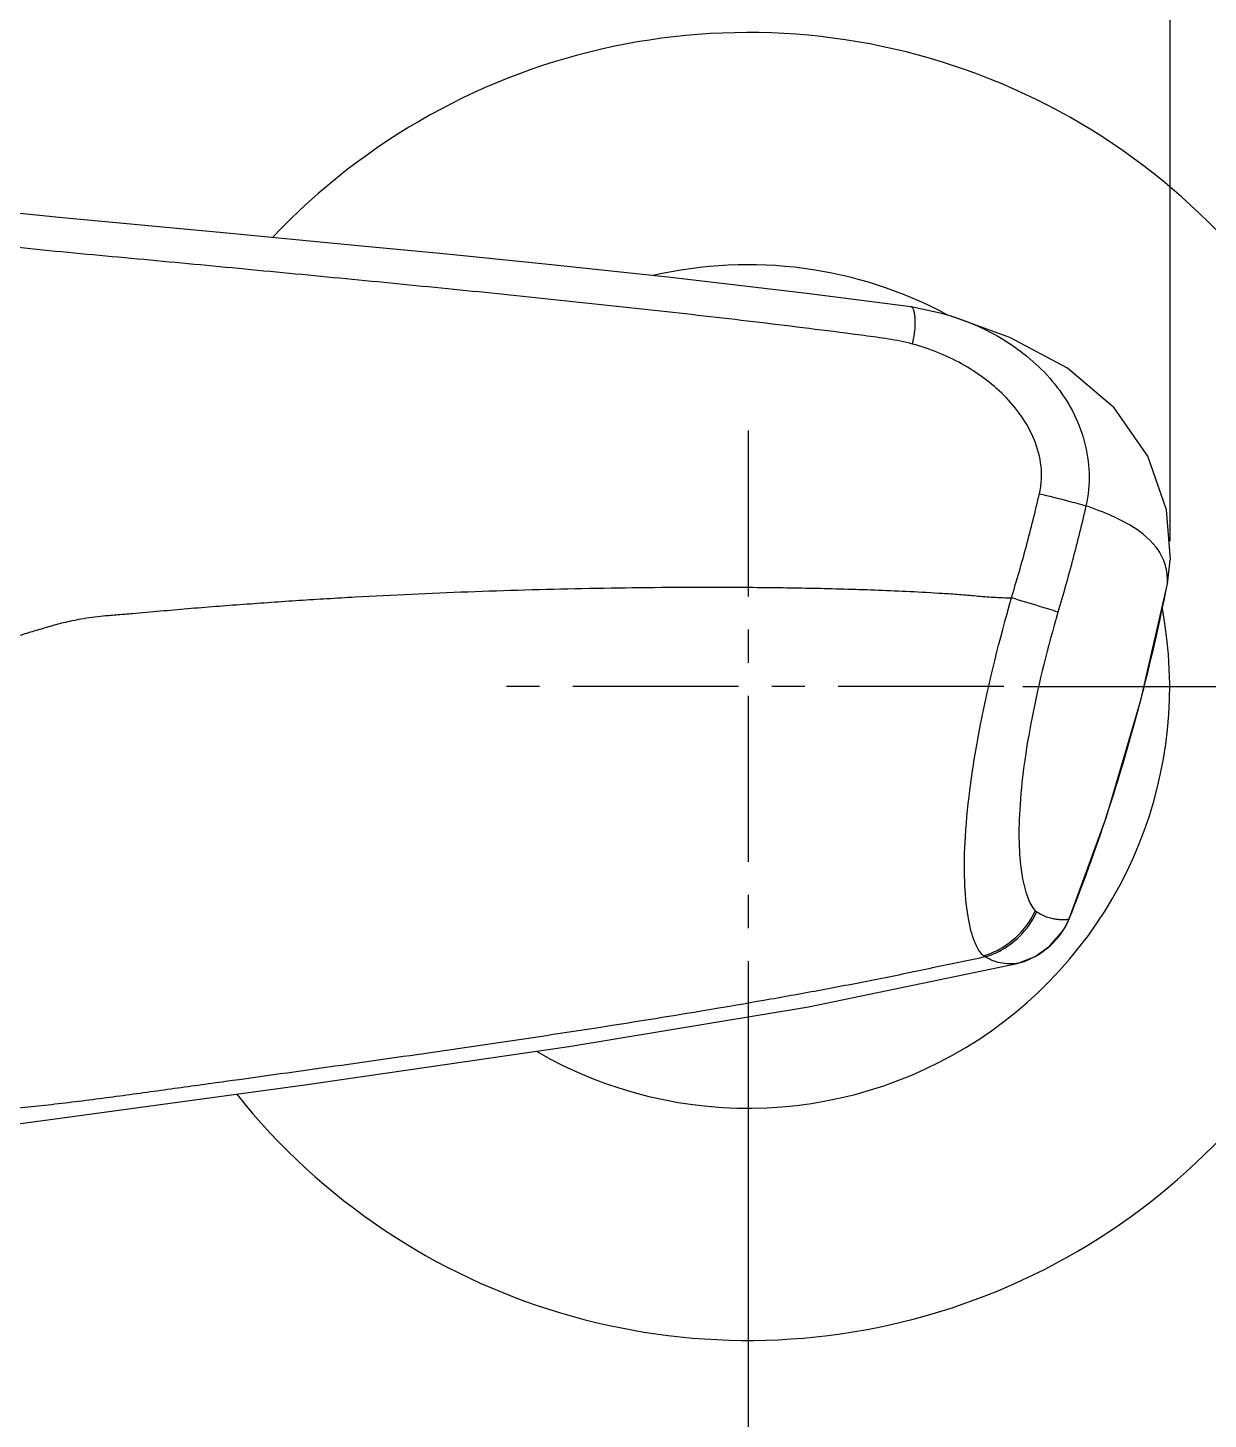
# Model space of a CAD drawing. Extents: x 8872 to 9466, y -11793 to -11373.
# Drawn here: x 9328.8 to 9391.1, y -11689.6 to -11616.2 of the extents above; entities that cross this region are included whole.
import ezdxf

# ---------------------------------------------------------------- set-up
doc = ezdxf.new("R2010")
doc.units = 0
doc.header["$LTSCALE"] = 7
doc.header["$MEASUREMENT"] = 0
doc.linetypes.add('CENTER', pattern=[2, 1.25, -0.25, 0.25, -0.25])
for name, color, linetype in [('02___PRT_ALL_AXES', 7, 'CONTINUOUS'), ('CL', 1, 'CENTER'), ('D', 2, 'CONTINUOUS'), ('DWG', 7, 'CONTINUOUS')]:
    doc.layers.add(name, color=color, linetype=linetype)

msp = doc.modelspace()

# ---------------------------------------------------------------- linework, layer by layer
at = {"layer": '02___PRT_ALL_AXES'}
for radius, start, end in [(34.5, 218.57562, 136.64097), (22.25, 61.7359, 103.04483), (22.25, 239.90174, 10.66496)]:
    msp.add_arc((9366.776, -11650.938), radius, start, end, dxfattribs=at)
at = {"layer": 'CL'}
for p, q in [((9366.784, -11637.438), (9366.784, -11664.438)), ((9380.284, -11650.938), (9353.284, -11650.938))]:
    msp.add_line(p, q, dxfattribs=at)
at = {"layer": 'D'}
for p, q in [((9389.06, -11643.27), (9389.06, -11568.189)), ((9381.284, -11650.938), (9441.262, -11650.938)), ((9366.784, -11665.438), (9366.784, -11720.888))]:
    msp.add_line(p, q, dxfattribs=at)
at = {"layer": 'DWG'}
for p, q in [((9338.918, -11626.989), (9330.618, -11626.221)), ((9377.485, -11631.392), (9377.492, -11631.394)), ((9388.731, -11644.342), (9388.725, -11644.325)), ((9388.909, -11645.53), (9389.06, -11644.267)), ((9389.06, -11644.27), (9389.061, -11644.247)), ((9388.907, -11645.53), (9388.909, -11645.53)), ((9383.724, -11663.204), (9383.727, -11663.206)), ((9381.028, -11665.537), (9381.925, -11665.184)), ((9381.482, -11665.394), (9381.739, -11665.281)), ((9381.739, -11665.281), (9381.969, -11665.16)), ((9381.925, -11665.184), (9382.691, -11664.642)), ((9381.925, -11665.184), (9381.969, -11665.16)), ((9380.991, -11665.548), (9380.986, -11665.55))]:
    msp.add_line(p, q, dxfattribs=at)
for points in [[(9330.618, -11626.221), (9328.36, -11625.992), (9326.326, -11625.764), (9324.505, -11625.541), (9322.882, -11625.321), (9321.445, -11625.11), (9320.179, -11624.907), (9319.071, -11624.715)], [(9375.377, -11630.917), (9370.02, -11630.218), (9362.704, -11629.364), (9356.081, -11628.658), (9350.721, -11628.119), (9346.217, -11627.682), (9338.918, -11626.989)], [(9377.492, -11631.394), (9377.078, -11631.272), (9375.382, -11630.917)], [(9389.061, -11644.247), (9388.856, -11641.625), (9387.87, -11638.785), (9386.1, -11636.244), (9383.638, -11634.15), (9380.591, -11632.522), (9377.492, -11631.394)], [(9383.727, -11663.206), (9385.687, -11657.813), (9387.501, -11651.66), (9388.909, -11645.53)], [(9382.691, -11664.642), (9383.419, -11663.799), (9383.728, -11663.203)], [(9291.78, -11676.737), (9310.12, -11676.007), (9328.037, -11674.057), (9343.394, -11671.961), (9357.325, -11669.941), (9369.974, -11667.839), (9380.986, -11665.55)], [(9380.992, -11665.548), (9381.077, -11665.527), (9381.25, -11665.476), (9381.482, -11665.394)]]:
    msp.add_lwpolyline(points, dxfattribs=at)
for centre, radius, start, end in [((9282.589, -11624.343), 108.409, 345.36004, 348.72958), ((9290.381, -11626.36), 100.36, 341.79491, 345.35012), ((9294.058, -11627.547), 96.496, 338.31412, 341.78251), ((9384.781, -11658.303), 5.306, 237.59024, 238.53086), ((9379.878, -11661.481), 4.231, 299.60667, 314.59711)]:
    msp.add_arc(centre, radius, start, end, dxfattribs=at)
for points, knots in [([(9375.457, -11632.871), (9375.044, -11632.758), (9374.196, -11632.597), (9372.481, -11632.368), (9370.323, -11632.096), (9367.723, -11631.775), (9365.111, -11631.469), (9362.487, -11631.171), (9358.974, -11630.786), (9354.565, -11630.323), (9349.251, -11629.791), (9343.916, -11629.274), (9338.574, -11628.763), (9334.125, -11628.345), (9330.582, -11628.021), (9327.975, -11627.748), (9325.481, -11627.455), (9323.159, -11627.14), (9321.069, -11626.814), (9319.248, -11626.485), (9317.745, -11626.165), (9316.71, -11625.897), (9316.069, -11625.686), (9315.728, -11625.55), (9315.484, -11625.42), (9315.328, -11625.296), (9315.247, -11625.174), (9315.221, -11625.059), (9315.207, -11624.955), (9315.188, -11624.826), (9315.164, -11624.673), (9315.11, -11624.451), (9315.053, -11624.294), (9315.006, -11624.198)], [0, 0, 0, 0, 0.020764, 0.041757, 0.083949, 0.126233, 0.168822, 0.211506, 0.25429, 0.340237, 0.426491, 0.513326, 0.600153, 0.686785, 0.730044, 0.77267, 0.813928, 0.851813, 0.886321, 0.916517, 0.94153, 0.960868, 0.968296, 0.974263, 0.978636, 0.981664, 0.983825, 0.985625, 0.987306, 0.988914, 0.991949, 0.9948, 1, 1, 1, 1]), ([(9312.166, -11626.498), (9312.25, -11627.301), (9312.431, -11628.731), (9312.671, -11630.408), (9312.867, -11631.488), (9312.999, -11632.098), (9313.131, -11632.568), (9313.271, -11632.904), (9313.418, -11633.132), (9313.604, -11633.339), (9313.749, -11633.536), (9313.907, -11633.689), (9313.995, -11633.758), (9314.061, -11633.804), (9314.106, -11633.827), (9314.157, -11633.841), (9314.207, -11633.81), (9314.244, -11633.763), (9314.285, -11633.715), (9314.322, -11633.676), (9314.359, -11633.65), (9314.398, -11633.652), (9314.428, -11633.678), (9314.451, -11633.721), (9314.48, -11633.821), (9314.498, -11634.003), (9314.504, -11634.29), (9314.494, -11634.657), (9314.53, -11635.103), (9314.623, -11635.653), (9314.751, -11636.348), (9314.912, -11637.203), (9315.205, -11638.589), (9315.598, -11640.1), (9316.057, -11641.722), (9316.44, -11643.053), (9316.844, -11644.435), (9317.283, -11645.836), (9317.682, -11646.994), (9318.035, -11647.877), (9318.402, -11648.628), (9318.966, -11649.366), (9319.747, -11650.011), (9320.63, -11650.359), (9321.569, -11650.446), (9322.544, -11650.346), (9323.538, -11650.096), (9324.365, -11649.793), (9325.041, -11649.502), (9325.591, -11649.264), (9326.191, -11649.005), (9326.856, -11648.733), (9327.586, -11648.476), (9328.353, -11648.236), (9329.124, -11648.003), (9329.895, -11647.775), (9330.711, -11647.546), (9331.67, -11647.346), (9332.628, -11647.216), (9333.536, -11647.149), (9334.539, -11647.064), (9335.765, -11646.955), (9337.716, -11646.782), (9340.157, -11646.595), (9343.103, -11646.387), (9346.059, -11646.21), (9349.028, -11646.059), (9352.013, -11645.934), (9356.027, -11645.801), (9360.071, -11645.72), (9364.154, -11645.693), (9367.268, -11645.703), (9370.446, -11645.75), (9373.139, -11645.826), (9375.349, -11645.922), (9376.764, -11646.001), (9377.924, -11646.079), (9378.818, -11646.158), (9379.739, -11646.238), (9380.365, -11646.258), (9380.684, -11646.266)], [0, 0, 0, 0, 0.027788, 0.0496, 0.05832, 0.065533, 0.071096, 0.075095, 0.077999, 0.080378, 0.084673, 0.086409, 0.087892, 0.088554, 0.089146, 0.089671, 0.090249, 0.09101, 0.091768, 0.092408, 0.092882, 0.093248, 0.093648, 0.094186, 0.094933, 0.097188, 0.100463, 0.104807, 0.109804, 0.115863, 0.123994, 0.134123, 0.145783, 0.172754, 0.187825, 0.203803, 0.220417, 0.237372, 0.254333, 0.262538, 0.270117, 0.283015, 0.294195, 0.304564, 0.315133, 0.326378, 0.338144, 0.350323, 0.356635, 0.363471, 0.370935, 0.379132, 0.388215, 0.397554, 0.406781, 0.415938, 0.425225, 0.43593, 0.449613, 0.458463, 0.46728, 0.484234, 0.500839, 0.534682, 0.568499, 0.602475, 0.636577, 0.670825, 0.705267, 0.774818, 0.810025, 0.845765, 0.881987, 0.919413, 0.938471, 0.958121, 0.968193, 0.978463, 0.989019, 1, 1, 1, 1]), ([(9375.457, -11632.871), (9375.515, -11632.643), (9375.587, -11632.213), (9375.612, -11631.695), (9375.587, -11631.345), (9375.547, -11631.143), (9375.493, -11630.993), (9375.419, -11630.923), (9375.382, -11630.917)], [0, 0, 0, 0, 0.347382, 0.64167, 0.763545, 0.86537, 0.944559, 1, 1, 1, 1]), ([(9377.494, -11631.394), (9378.544, -11631.721), (9380.072, -11632.42), (9381.843, -11633.753), (9383.01, -11634.965), (9383.947, -11636.382), (9384.585, -11637.978), (9384.848, -11639.69), (9384.735, -11640.848), (9384.607, -11641.408)], [0, 0, 0, 0, 0.244866, 0.368343, 0.492209, 0.617647, 0.744333, 0.871996, 1, 1, 1, 1]), ([(9382.153, -11640.77), (9382.207, -11640.532), (9382.281, -11640.047), (9382.25, -11639.074), (9381.938, -11637.899), (9381.237, -11636.644), (9380.015, -11635.21), (9378.104, -11633.816), (9376.357, -11633.115), (9375.457, -11632.871)], [0, 0, 0, 0, 0.064641, 0.129074, 0.256568, 0.382222, 0.50659, 0.753103, 1, 1, 1, 1]), ([(9380.684, -11646.266), (9380.814, -11645.81), (9381.09, -11644.903), (9381.468, -11643.531), (9381.824, -11642.154), (9382.048, -11641.232), (9382.153, -11640.77)], [0, 0, 0, 0, 0.25007, 0.500023, 0.750006, 1, 1, 1, 1]), ([(9382.153, -11640.77), (9382.65, -11640.89), (9383.47, -11641.096), (9384.287, -11641.313), (9384.607, -11641.408)], [0, 0, 0, 0, 0.604512, 1, 1, 1, 1]), ([(9384.607, -11641.408), (9384.502, -11641.88), (9384.275, -11642.82), (9383.918, -11644.225), (9383.538, -11645.625), (9383.265, -11646.552), (9383.131, -11647.017)], [0, 0, 0, 0, 0.249999, 0.499991, 0.749978, 1, 1, 1, 1]), ([(9388.446, -11643.78), (9388.105, -11643.258), (9387.274, -11642.579), (9385.918, -11641.893), (9385.073, -11641.57), (9384.607, -11641.408)], [0, 0, 0, 0, 0.408875, 0.676366, 1, 1, 1, 1]), ([(9388.725, -11644.325), (9388.707, -11644.278), (9388.629, -11644.089), (9388.53, -11643.909), (9388.446, -11643.78)], [0, 0, 0, 0, 0.246923, 1, 1, 1, 1]), ([(9388.907, -11645.53), (9388.912, -11645.426), (9388.913, -11645.024), (9388.835, -11644.621), (9388.731, -11644.342)], [0, 0, 0, 0, 0.259881, 1, 1, 1, 1]), ([(9379.2, -11665.147), (9379.101, -11665.057), (9378.916, -11664.817), (9378.702, -11664.36), (9378.521, -11663.769), (9378.307, -11662.714), (9378.167, -11661.056), (9378.224, -11658.707), (9378.512, -11655.944), (9379.23, -11651.721), (9380.051, -11648.472), (9380.684, -11646.266)], [0, 0, 0, 0, 0.020624, 0.046324, 0.078076, 0.11638, 0.213149, 0.335528, 0.480662, 0.643825, 1, 1, 1, 1]), ([(9383.131, -11647.017), (9382.809, -11646.909), (9381.993, -11646.661), (9381.176, -11646.414), (9380.684, -11646.266)], [0, 0, 0, 0, 0.397336, 1, 1, 1, 1]), ([(9383.131, -11647.017), (9382.601, -11648.846), (9381.916, -11651.541), (9381.325, -11655.042), (9381.091, -11657.328), (9381.05, -11659.27), (9381.191, -11660.826), (9381.458, -11661.971), (9381.754, -11662.582), (9381.937, -11662.783)], [0, 0, 0, 0, 0.354204, 0.516301, 0.660078, 0.781153, 0.877224, 0.949517, 1, 1, 1, 1]), ([(9379.199, -11665.146), (9379.497, -11665.064), (9380.216, -11664.757), (9381.201, -11663.982), (9381.746, -11663.205), (9381.937, -11662.783)], [0, 0, 0, 0, 0.249564, 0.624847, 1, 1, 1, 1]), ([(9379.292, -11665.204), (9379.589, -11665.121), (9380.305, -11664.813), (9381.288, -11664.036), (9381.826, -11663.254), (9382.011, -11662.829)], [0, 0, 0, 0, 0.249067, 0.624326, 1, 1, 1, 1]), ([(9382.011, -11662.829), (9382.196, -11662.942), (9382.471, -11663.086), (9382.847, -11663.186), (9383.086, -11663.218), (9383.293, -11663.232), (9383.467, -11663.237), (9383.591, -11663.228), (9383.673, -11663.219), (9383.708, -11663.206), (9383.724, -11663.204)], [0, 0, 0, 0, 0.362308, 0.514223, 0.648561, 0.764585, 0.861345, 0.939475, 0.971936, 1, 1, 1, 1]), ([(9379.292, -11665.204), (9378.827, -11665.311), (9378.133, -11665.467), (9377.201, -11665.647), (9376.266, -11665.84), (9375.09, -11666.092), (9373.198, -11666.475), (9370.827, -11666.93), (9367.022, -11667.619), (9362.25, -11668.422), (9356.507, -11669.318), (9350.751, -11670.166), (9344.988, -11670.981), (9340.182, -11671.653), (9336.336, -11672.183), (9333.455, -11672.581), (9330.589, -11672.953), (9326.877, -11673.347), (9323.268, -11673.589), (9319.804, -11673.602), (9317.403, -11673.481), (9315.151, -11673.206), (9313.044, -11672.779), (9311.071, -11672.202), (9309.229, -11671.476), (9307.535, -11670.572), (9305.99, -11669.484), (9304.55, -11668.272), (9303.417, -11667.171), (9302.68, -11666.152), (9302.292, -11665.473), (9302.03, -11664.902), (9301.85, -11664.455), (9301.616, -11664.018), (9301.441, -11663.732), (9301.347, -11663.59)], [0, 0, 0, 0, 0.017373, 0.025901, 0.034571, 0.052134, 0.069708, 0.104861, 0.140046, 0.210513, 0.281076, 0.351699, 0.422357, 0.493037, 0.528386, 0.563743, 0.598958, 0.633611, 0.699654, 0.730545, 0.759734, 0.787134, 0.813075, 0.837935, 0.861902, 0.88502, 0.907689, 0.930564, 0.95358, 0.964918, 0.976263, 0.981981, 0.987787, 0.9938, 1, 1, 1, 1]), ([(9379.292, -11665.204), (9379.285, -11665.2), (9379.253, -11665.183), (9379.223, -11665.162), (9379.2, -11665.147)], [0, 0, 0, 0, 0.23327, 1, 1, 1, 1]), ([(9380.985, -11665.55), (9380.899, -11665.57), (9380.681, -11665.582), (9380.299, -11665.564), (9379.804, -11665.474), (9379.469, -11665.307), (9379.292, -11665.204)], [0, 0, 0, 0, 0.150284, 0.369619, 0.651536, 1, 1, 1, 1])]:
    msp.add_open_spline(points, degree=3, knots=knots, dxfattribs=at)
for points in [[(9383.362, -11663.882), (9383.506, -11663.67), (9383.63, -11663.442), (9383.724, -11663.204)], [(9382.85, -11664.493), (9383.039, -11664.307), (9383.212, -11664.102), (9383.362, -11663.882)]]:
    msp.add_open_spline(points, degree=3, dxfattribs=at)

doc.saveas('drawing.dxf')
